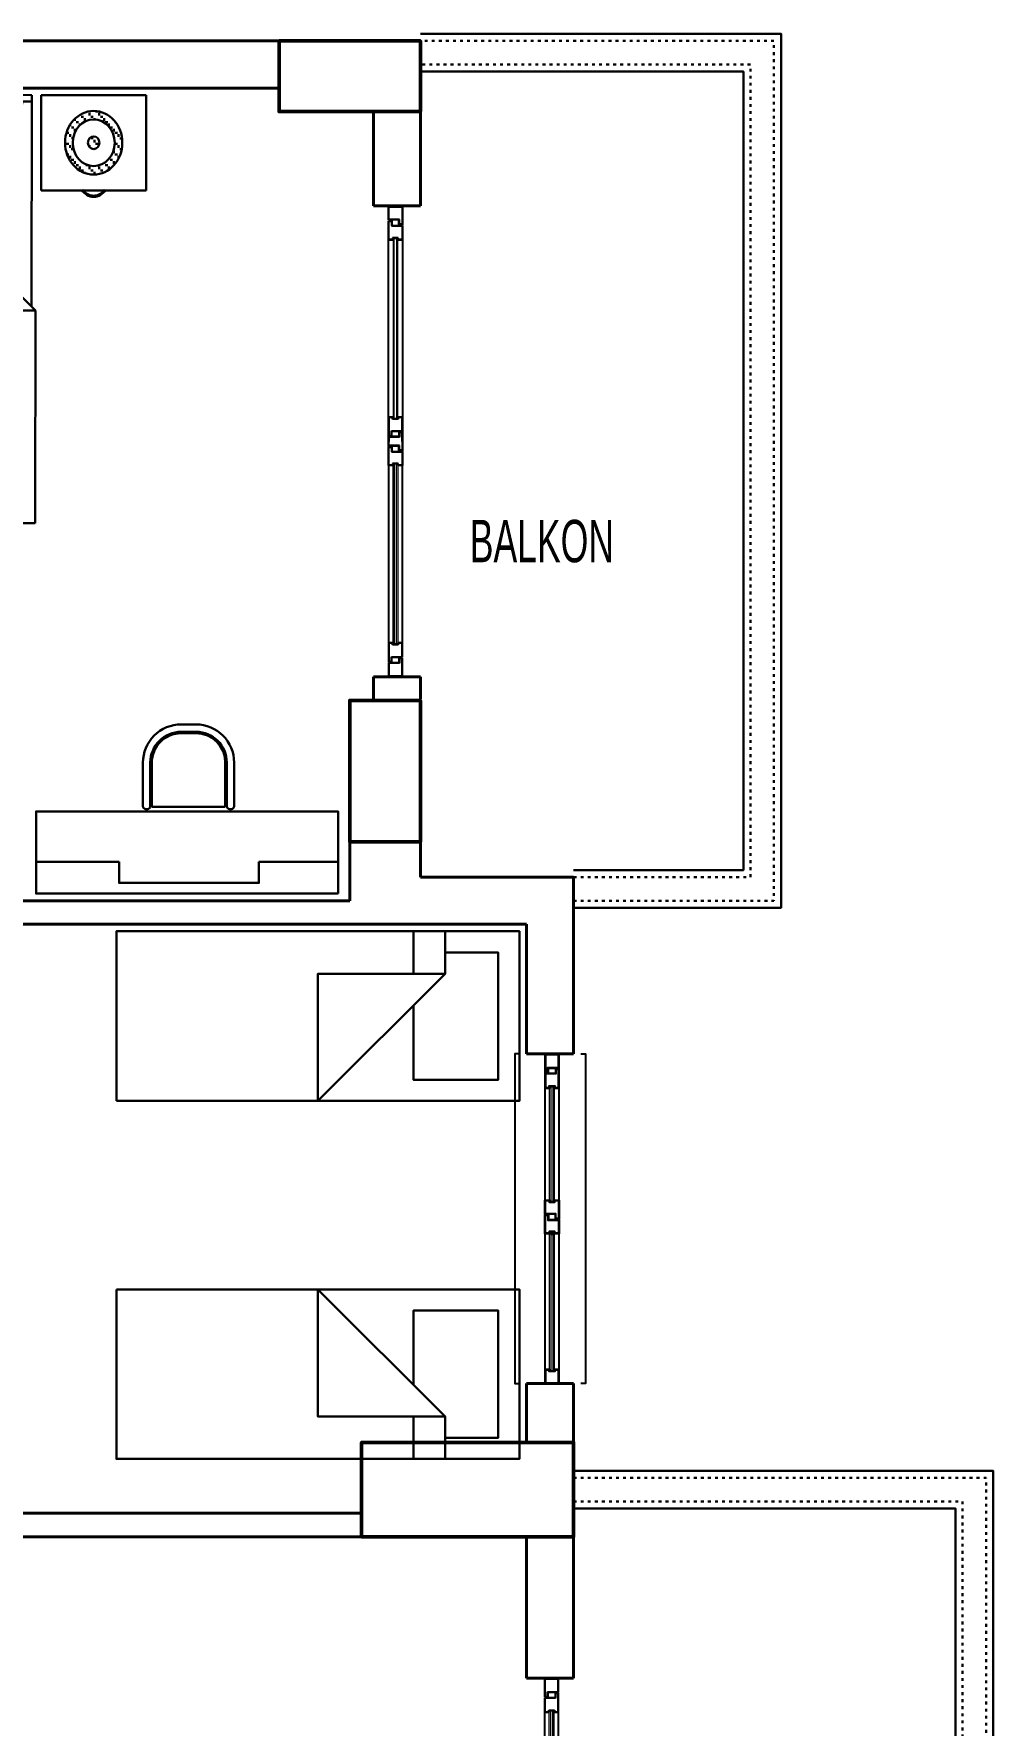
# Model space of a CAD drawing. Header units: millimetres. Extents: x 31 to 2942, y 30 to 1423.
# Drawn here: x 2535 to 2942, y 703 to 1421 of the extents above; entities that cross this region are included whole.
import ezdxf

# ---------------------------------------------------------------- set-up
doc = ezdxf.new("R2010")
doc.units = ezdxf.units.MM
doc.linetypes.add('ACAD_ISO03W100', pattern=[30, 12, -18])
for name, color, linetype, lineweight in [('CAM', 253, 'Continuous', 15), ('COLUMN4', 3, 'Continuous', 50), ('duvar_40', 45, 'Continuous', 40), ('KOLON50', 81, 'Continuous', 50), ('MERD_30', 31, 'Continuous', 30), ('PENC_25', 74, 'Continuous', 25), ('TEF', 145, 'Continuous', 30), ('yazı', 253, 'Continuous', 20)]:
    doc.layers.add(name, color=color, linetype=linetype, lineweight=lineweight)
doc.styles.add('ARIAL', font='Arial')

# ---------------------------------------------------------------- blocks, each defined once
blk = doc.blocks.new('b68')
at = {"layer": 'CAM'}
for p, q in [((2687.569815, 1334.236615), (2687.069815, 1334.236615)), ((2687.069815, 1334.236615), (2687.069815, 1257.675618)), ((2687.569815, 1257.675618), (2687.569815, 1334.236615)), ((2689.069815, 1334.236615), (2688.569815, 1334.236615)), ((2688.569815, 1334.236615), (2688.569815, 1257.675618)), ((2689.069815, 1257.675618), (2689.069815, 1334.236615)), ((2687.069815, 1161.914614), (2687.069815, 1238.475611)), ((2687.569815, 1238.475611), (2687.569815, 1161.914614)), ((2688.569815, 1161.914614), (2688.569815, 1238.475611)), ((2689.069815, 1238.475611), (2689.069815, 1161.914614)), ((2687.569815, 1161.914614), (2687.069815, 1161.914614)), ((2689.069815, 1161.914614), (2688.569815, 1161.914614))]:
    blk.add_line(p, q, dxfattribs=at)
at = {"layer": 'PENC_25'}
for p, q in [((2685.069814, 1342.050832), (2685.069814, 1348.075614)), ((2685.069814, 1348.075614), (2688.069815, 1348.075614)), ((2685.269814, 1342.250832), (2685.269814, 1347.650835)), ((2685.269814, 1347.650835), (2686.869815, 1347.650835)), ((2686.869815, 1347.650835), (2689.269815, 1347.650835)), ((2688.069815, 1348.075614), (2691.069817, 1348.075614)), ((2689.269815, 1347.650835), (2690.869817, 1347.650835)), ((2690.869817, 1347.650835), (2690.869817, 1340.250831)), ((2691.069817, 1348.075614), (2691.069817, 1340.050831)), ((2689.569815, 1342.050832), (2685.069814, 1342.050832)), ((2685.069814, 1333.536615), (2685.069814, 1341.750832)), ((2685.069814, 1341.750832), (2686.569815, 1341.750832)), ((2689.769815, 1342.250832), (2685.269814, 1342.250832)), ((2685.269814, 1333.736615), (2685.269814, 1341.550832)), ((2685.269814, 1341.550832), (2686.369815, 1341.550832)), ((2686.369815, 1341.550832), (2686.369815, 1339.550831)), ((2686.369815, 1339.550831), (2690.869817, 1339.550831)), ((2686.569815, 1341.750832), (2686.569815, 1339.750831)), ((2686.569815, 1339.750831), (2691.069817, 1339.750831)), ((2689.569815, 1340.050831), (2689.569815, 1342.050832)), ((2691.069817, 1340.050831), (2689.569815, 1340.050831)), ((2689.769815, 1340.250831), (2689.769815, 1342.250832)), ((2690.869817, 1340.250831), (2689.769815, 1340.250831)), ((2690.869817, 1339.550831), (2690.869817, 1333.736615)), ((2691.069817, 1339.750831), (2691.069817, 1333.536615)), ((2687.069815, 1333.536615), (2685.069814, 1333.536615)), ((2685.069814, 1248.075614), (2685.069814, 1333.536615)), ((2686.869815, 1333.736615), (2685.269814, 1333.736615)), ((2689.269815, 1334.436615), (2686.869815, 1334.436615)), ((2686.869815, 1334.436615), (2686.869815, 1333.736615)), ((2689.069815, 1334.236615), (2687.069815, 1334.236615)), ((2687.069815, 1334.236615), (2687.069815, 1333.536615)), ((2689.069815, 1333.536615), (2689.069815, 1334.236615)), ((2691.069817, 1333.536615), (2689.069815, 1333.536615)), ((2689.269815, 1333.736615), (2689.269815, 1334.436615)), ((2690.869817, 1333.736615), (2689.269815, 1333.736615)), ((2691.069817, 1333.536615), (2691.069817, 1248.075614)), ((2685.069814, 1248.075614), (2685.069814, 1162.614614)), ((2691.069817, 1162.614614), (2691.069817, 1248.075614)), ((2685.069814, 1162.614614), (2685.069814, 1154.400396)), ((2687.069815, 1162.614614), (2685.069814, 1162.614614)), ((2685.269814, 1162.414614), (2685.269814, 1154.600396)), ((2686.869815, 1162.414614), (2685.269814, 1162.414614)), ((2686.369815, 1154.600396), (2686.369815, 1156.600397)), ((2686.369815, 1156.600397), (2690.869817, 1156.600397)), ((2686.569815, 1154.400396), (2686.569815, 1156.400397)), ((2686.569815, 1156.400397), (2691.069817, 1156.400397)), ((2686.869815, 1161.714614), (2686.869815, 1162.414614)), ((2689.269815, 1161.714614), (2686.869815, 1161.714614)), ((2687.069815, 1161.914614), (2687.069815, 1162.614614)), ((2689.069815, 1161.914614), (2687.069815, 1161.914614)), ((2691.069817, 1162.614614), (2689.069815, 1162.614614)), ((2689.069815, 1162.614614), (2689.069815, 1161.914614)), ((2690.869817, 1162.414614), (2689.269815, 1162.414614)), ((2689.269815, 1162.414614), (2689.269815, 1161.714614)), ((2691.069817, 1156.100397), (2689.569815, 1156.100397)), ((2689.569815, 1156.100397), (2689.569815, 1154.100396)), ((2690.869817, 1156.600397), (2690.869817, 1162.414614)), ((2691.069817, 1156.400397), (2691.069817, 1162.614614)), ((2691.069817, 1148.075614), (2691.069817, 1156.100397)), ((2685.069814, 1154.400396), (2686.569815, 1154.400396)), ((2689.569815, 1154.100396), (2685.069814, 1154.100396)), ((2685.069814, 1154.100396), (2685.069814, 1148.075614)), ((2685.269814, 1154.600396), (2686.369815, 1154.600396)), ((2689.769815, 1153.900396), (2685.269814, 1153.900396)), ((2685.269814, 1153.900396), (2685.269814, 1148.500394)), ((2690.869817, 1155.900397), (2689.769815, 1155.900397)), ((2689.769815, 1155.900397), (2689.769815, 1153.900396)), ((2690.869817, 1148.500394), (2690.869817, 1155.900397)), ((2685.069814, 1148.075614), (2688.069815, 1148.075614)), ((2685.269814, 1148.500394), (2686.869815, 1148.500394)), ((2686.869815, 1148.500394), (2686.869815, 1148.500394)), ((2686.869815, 1148.500394), (2689.269815, 1148.500394)), ((2688.069815, 1148.075614), (2691.069817, 1148.075614)), ((2689.269815, 1148.500394), (2689.269815, 1148.500394)), ((2689.269815, 1148.500394), (2690.869817, 1148.500394))]:
    blk.add_line(p, q, dxfattribs=at)
blk = doc.blocks.new('b70')
at = {"layer": 'CAM', "flags": 128}
for points in [[(2753.490549, 925.312972), (2753.490549, 974.236615), (2753.990549, 974.236615), (2753.990549, 925.312972)], [(2754.990549, 925.312972), (2754.990549, 974.236615), (2755.490549, 974.236615), (2755.490549, 925.312972)], [(2753.490549, 853.350837), (2753.490549, 912.412967), (2753.990549, 912.412967), (2753.990549, 853.350837)], [(2754.990549, 853.350837), (2754.990549, 912.412967), (2755.490549, 912.412967), (2755.490549, 853.350837)]]:
    blk.add_lwpolyline(points, close=True, dxfattribs=at)
at = {"layer": 'PENC_25'}
for p, q in [((2751.490547, 973.536615), (2751.490547, 854.050837)), ((2757.49055, 854.050837), (2757.49055, 973.536615))]:
    blk.add_line(p, q, dxfattribs=at)
at = {"layer": 'PENC_25', "flags": 128}
for points in [[(2740.699032, 988.075614), (2738.782065, 988.075614), (2738.782065, 848.075614), (2740.699032, 848.075614)], [(2766.699032, 988.075614), (2768.699032, 988.075614), (2768.699032, 848.075614), (2766.699032, 848.075614)]]:
    blk.add_lwpolyline(points, dxfattribs=at)
for points in [[(2751.490547, 988.075614), (2751.490547, 980.050831), (2752.990549, 980.050831), (2752.990549, 982.050832), (2757.49055, 982.050832), (2757.49055, 988.075614), (2754.490549, 988.075614)], [(2751.690547, 987.650835), (2751.690547, 980.250831), (2752.790549, 980.250831), (2752.790549, 982.250832), (2757.29055, 982.250832), (2757.29055, 987.650835), (2755.690549, 987.650835), (2753.290549, 987.650835)], [(2757.49055, 973.536615), (2757.49055, 981.750832), (2755.990549, 981.750832), (2755.990549, 979.750831), (2751.490547, 979.750831), (2751.490547, 973.536615), (2753.490549, 973.536615), (2753.490549, 974.236615), (2755.490549, 974.236615), (2755.490549, 973.536615)], [(2757.29055, 973.736615), (2757.29055, 981.550832), (2756.190549, 981.550832), (2756.190549, 979.550831), (2751.690547, 979.550831), (2751.690547, 973.736615), (2753.290549, 973.736615), (2753.290549, 974.436615), (2755.690549, 974.436615), (2755.690549, 973.736615)], [(2751.490547, 854.050837), (2751.490547, 848.075614), (2757.49055, 848.075614), (2757.49055, 854.050837), (2755.490549, 854.050837), (2755.490549, 853.350837), (2753.490549, 853.350837), (2753.490549, 854.050837)], [(2751.690547, 853.850837), (2751.690547, 848.250834), (2757.29055, 848.250834), (2757.29055, 853.850837), (2755.690549, 853.850837), (2755.690549, 853.150837), (2753.290549, 853.150837), (2753.290549, 853.850837)]]:
    blk.add_lwpolyline(points, close=True, dxfattribs=at)
blk = doc.blocks.new('b85')
at = {"layer": 'CAM'}
for p, q in [((2753.328249, 652.675556), (2753.328249, 709.236552)), ((2753.328249, 709.236552), (2753.828249, 709.236552)), ((2753.828249, 709.236552), (2753.828249, 652.675556)), ((2754.828249, 652.675556), (2754.828249, 709.236552)), ((2754.828249, 709.236552), (2755.328249, 709.236552)), ((2755.328249, 709.236552), (2755.328249, 652.675556)), ((2753.828249, 652.675556), (2753.328249, 652.675556)), ((2755.328249, 652.675556), (2754.828249, 652.675556)), ((2753.328249, 633.475548), (2753.328249, 576.914551)), ((2753.828249, 633.475548), (2753.328249, 633.475548)), ((2753.828249, 576.914551), (2753.828249, 633.475548)), ((2754.828249, 633.475548), (2754.828249, 576.914551)), ((2755.328249, 633.475548), (2754.828249, 633.475548)), ((2755.328249, 576.914551), (2755.328249, 633.475548)), ((2753.328249, 576.914551), (2753.828249, 576.914551)), ((2754.828249, 576.914551), (2755.328249, 576.914551))]:
    blk.add_line(p, q, dxfattribs=at)
at = {"layer": 'PENC_25'}
for p, q in [((2751.328247, 723.075552), (2751.328247, 715.050769)), ((2754.328249, 723.075552), (2751.328247, 723.075552)), ((2751.528247, 722.650772), (2751.528247, 715.250769)), ((2753.128249, 722.650772), (2751.528247, 722.650772)), ((2755.528249, 722.650772), (2753.128249, 722.650772)), ((2757.328251, 723.075552), (2754.328249, 723.075552)), ((2757.128251, 722.650772), (2755.528249, 722.650772)), ((2757.128251, 717.25077), (2757.128251, 722.650772)), ((2757.328251, 717.05077), (2757.328251, 723.075552)), ((2751.328247, 715.050769), (2752.828249, 715.050769)), ((2755.828249, 714.750769), (2751.328247, 714.750769)), ((2751.328247, 714.750769), (2751.328247, 708.536552)), ((2751.528247, 715.250769), (2752.628249, 715.250769)), ((2756.028249, 714.550769), (2751.528247, 714.550769)), ((2751.528247, 714.550769), (2751.528247, 708.736552)), ((2752.628249, 715.250769), (2752.628249, 717.25077)), ((2752.628249, 717.25077), (2757.128251, 717.25077)), ((2752.828249, 715.050769), (2752.828249, 717.05077)), ((2752.828249, 717.05077), (2757.328251, 717.05077)), ((2757.328251, 716.75077), (2755.828249, 716.75077)), ((2755.828249, 716.75077), (2755.828249, 714.750769)), ((2757.128251, 716.55077), (2756.028249, 716.55077)), ((2756.028249, 716.55077), (2756.028249, 714.550769)), ((2757.128251, 708.736552), (2757.128251, 716.55077)), ((2757.328251, 708.536552), (2757.328251, 716.75077)), ((2751.328247, 708.536552), (2753.328249, 708.536552)), ((2751.328247, 708.536552), (2751.328247, 643.075552)), ((2751.528247, 708.736552), (2753.128249, 708.736552)), ((2753.128249, 708.736552), (2753.128249, 709.436552)), ((2753.128249, 709.436552), (2755.528249, 709.436552)), ((2753.328249, 708.536552), (2753.328249, 709.236552)), ((2753.328249, 709.236552), (2755.328249, 709.236552)), ((2755.328249, 709.236552), (2755.328249, 708.536552)), ((2755.328249, 708.536552), (2757.328251, 708.536552)), ((2755.528249, 709.436552), (2755.528249, 708.736552)), ((2755.528249, 708.736552), (2757.128251, 708.736552)), ((2757.328251, 643.075552), (2757.328251, 708.536552)), ((2751.328247, 647.375553), (2751.328247, 653.375556)), ((2751.328247, 653.375556), (2753.328249, 653.375556)), ((2755.828249, 647.375553), (2751.328247, 647.375553)), ((2751.328247, 643.075552), (2751.328247, 647.075553)), ((2751.328247, 647.075553), (2752.828249, 647.075553)), ((2751.528247, 647.575553), (2751.528247, 653.175556)), ((2751.528247, 653.175556), (2753.128249, 653.175556)), ((2756.028249, 647.575553), (2751.528247, 647.575553)), ((2751.528247, 643.075552), (2751.528247, 646.875553)), ((2751.528247, 646.875553), (2752.628249, 646.875553)), ((2752.628249, 646.875553), (2752.628249, 644.875552)), ((2752.828249, 647.075553), (2752.828249, 645.075552)), ((2753.128249, 653.175556), (2753.128249, 652.475556)), ((2753.128249, 652.475556), (2755.528249, 652.475556)), ((2753.328249, 653.375556), (2753.328249, 652.675556)), ((2753.328249, 652.675556), (2755.328249, 652.675556)), ((2755.328249, 652.675556), (2755.328249, 653.375556)), ((2755.328249, 653.375556), (2757.328251, 653.375556)), ((2755.528249, 652.475556), (2755.528249, 653.175556)), ((2755.528249, 653.175556), (2757.128251, 653.175556)), ((2755.828249, 645.375552), (2755.828249, 647.375553)), ((2756.028249, 645.575552), (2756.028249, 647.575553)), ((2757.128251, 653.175556), (2757.128251, 645.575552)), ((2757.328251, 653.375556), (2757.328251, 645.375552)), ((2751.328247, 643.075552), (2751.328247, 639.07555)), ((2751.328247, 577.614551), (2751.328247, 643.075552)), ((2751.328247, 639.07555), (2752.828249, 639.07555)), ((2751.528247, 643.075552), (2751.528247, 639.27555)), ((2751.528247, 639.27555), (2752.628249, 639.27555)), ((2752.628249, 644.875552), (2757.128251, 644.875552)), ((2752.628249, 639.27555), (2752.628249, 641.275551)), ((2752.628249, 641.275551), (2757.128251, 641.275551)), ((2752.828249, 645.075552), (2757.328251, 645.075552)), ((2752.828249, 639.07555), (2752.828249, 641.075551)), ((2752.828249, 641.075551), (2757.328251, 641.075551)), ((2757.328251, 645.375552), (2755.828249, 645.375552)), ((2757.328251, 640.775551), (2755.828249, 640.775551)), ((2755.828249, 640.775551), (2755.828249, 638.77555)), ((2757.128251, 645.575552), (2756.028249, 645.575552)), ((2757.128251, 640.575551), (2756.028249, 640.575551)), ((2756.028249, 640.575551), (2756.028249, 638.57555)), ((2757.128251, 644.875552), (2757.128251, 643.075552)), ((2757.128251, 641.275551), (2757.128251, 643.075552)), ((2757.128251, 632.975548), (2757.128251, 640.575551)), ((2757.328251, 645.075552), (2757.328251, 643.075552)), ((2757.328251, 641.075551), (2757.328251, 643.075552)), ((2757.328251, 643.075552), (2757.328251, 577.614551)), ((2757.328251, 632.775548), (2757.328251, 640.775551)), ((2755.828249, 638.77555), (2751.328247, 638.77555)), ((2751.328247, 638.77555), (2751.328247, 632.775548)), ((2751.328247, 632.775548), (2753.328249, 632.775548)), ((2756.028249, 638.57555), (2751.528247, 638.57555)), ((2751.528247, 638.57555), (2751.528247, 632.975548)), ((2751.528247, 632.975548), (2753.128249, 632.975548)), ((2753.128249, 632.975548), (2753.128249, 633.675548)), ((2753.128249, 633.675548), (2755.528249, 633.675548)), ((2753.328249, 632.775548), (2753.328249, 633.475548)), ((2753.328249, 633.475548), (2755.328249, 633.475548)), ((2755.328249, 633.475548), (2755.328249, 632.775548)), ((2755.328249, 632.775548), (2757.328251, 632.775548)), ((2755.528249, 633.675548), (2755.528249, 632.975548)), ((2755.528249, 632.975548), (2757.128251, 632.975548)), ((2751.328247, 571.400335), (2751.328247, 577.614551)), ((2751.328247, 577.614551), (2753.328249, 577.614551)), ((2751.528247, 571.600335), (2751.528247, 577.414551)), ((2751.528247, 577.414551), (2753.128249, 577.414551)), ((2753.128249, 577.414551), (2753.128249, 576.714551)), ((2753.128249, 576.714551), (2755.528249, 576.714551)), ((2753.328249, 577.614551), (2753.328249, 576.914551)), ((2753.328249, 576.914551), (2755.328249, 576.914551)), ((2755.328249, 576.914551), (2755.328249, 577.614551)), ((2755.328249, 577.614551), (2757.328251, 577.614551)), ((2755.528249, 576.714551), (2755.528249, 577.414551)), ((2755.528249, 577.414551), (2757.128251, 577.414551)), ((2757.128251, 577.414551), (2757.128251, 569.600334)), ((2757.328251, 577.614551), (2757.328251, 569.400334)), ((2755.828249, 571.400335), (2751.328247, 571.400335)), ((2751.328247, 563.075552), (2751.328247, 571.100335)), ((2751.328247, 571.100335), (2752.828249, 571.100335)), ((2756.028249, 571.600335), (2751.528247, 571.600335)), ((2751.528247, 563.500332), (2751.528247, 570.900335)), ((2751.528247, 570.900335), (2752.628249, 570.900335)), ((2752.628249, 570.900335), (2752.628249, 568.900334)), ((2752.628249, 568.900334), (2757.128251, 568.900334)), ((2752.828249, 571.100335), (2752.828249, 569.100334)), ((2752.828249, 569.100334), (2757.328251, 569.100334)), ((2755.828249, 569.400334), (2755.828249, 571.400335)), ((2757.328251, 569.400334), (2755.828249, 569.400334)), ((2756.028249, 569.600334), (2756.028249, 571.600335)), ((2757.128251, 569.600334), (2756.028249, 569.600334)), ((2757.128251, 568.900334), (2757.128251, 563.500332)), ((2757.328251, 569.100334), (2757.328251, 563.075552)), ((2754.328249, 563.075552), (2751.328247, 563.075552)), ((2753.128249, 563.500332), (2751.528247, 563.500332)), ((2755.528249, 563.500332), (2753.128249, 563.500332)), ((2757.328251, 563.075552), (2754.328249, 563.075552)), ((2757.128251, 563.500332), (2755.528249, 563.500332))]:
    blk.add_line(p, q, dxfattribs=at)
blk = doc.blocks.new('YAT80')
at = {"flags": 128}
blk.add_lwpolyline([(80, -190), (80, 0), (0, 0), (0, -190)], close=True, dxfattribs=at)
for points in [[(35, -50), (70, -50), (70, -10), (10, -10), (10, -35)], [(0, -35), (20, -35), (80, -95), (20, -95), (20, -35)], [(0, -50), (20, -50)]]:
    blk.add_lwpolyline(points, dxfattribs=at)
blk = doc.blocks.new('FGFGF')
at = {"layer": 'TEF'}
h = blk.add_hatch(dxfattribs=at)
h.set_pattern_fill('CROSS', color=256, scale=0.4, angle=180, style=0, pattern_type=2)
h.set_pattern_definition([(90.030685, (441.3744, 11359.7425), (2.53877536, 2.28735998), [1.143, -3.429]), (0.030685, (442.0097, 11359.1713), (2.5412239, -2.28463937), [1.27, -3.81])])
h.paths.add_polyline_path([(-756.25, -12122.83), (-756.42, -12120.83), (-756.91, -12118.88), (-757.72, -12117.02), (-758.81, -12115.3), (-760.17, -12113.74), (-761.77, -12112.38), (-763.57, -12111.25), (-765.54, -12110.36), (-767.64, -12109.74), (-769.82, -12109.4), (-772.05, -12109.36), (-774.28, -12109.62), (-776.44, -12110.17), (-778.5, -12111.02), (-780.39, -12112.13), (-782.08, -12113.5), (-783.52, -12115.07), (-784.68, -12116.82), (-785.53, -12118.71), (-786.06, -12120.67), (-786.25, -12122.68), (-786.11, -12124.69), (-785.65, -12126.64), (-784.87, -12128.51), (-783.8, -12130.24), (-782.46, -12131.82), (-780.88, -12133.19), (-779.09, -12134.35), (-777.14, -12135.26), (-775.05, -12135.9), (-772.86, -12136.26), (-770.64, -12136.33), (-768.41, -12136.09), (-766.24, -12135.56), (-764.17, -12134.74), (-762.26, -12133.64), (-760.55, -12132.3), (-759.09, -12130.74), (-757.91, -12129), (-757.03, -12127.13), (-756.48, -12125.16), (-756.26, -12123.16)])
h.paths.add_polyline_path([(-760.25, -12122.83), (-760.38, -12121.37), (-760.74, -12119.94), (-761.33, -12118.57), (-762.13, -12117.31), (-763.13, -12116.17), (-764.3, -12115.17), (-765.62, -12114.34), (-767.06, -12113.69), (-768.6, -12113.23), (-770.21, -12112.98), (-771.84, -12112.95), (-773.47, -12113.14), (-775.06, -12113.55), (-776.57, -12114.17), (-777.96, -12114.99), (-779.2, -12115.99), (-780.25, -12117.14), (-781.1, -12118.43), (-781.73, -12119.81), (-782.11, -12121.25), (-782.25, -12122.72), (-782.15, -12124.19), (-781.81, -12125.63), (-781.24, -12127), (-780.45, -12128.27), (-779.47, -12129.42), (-778.31, -12130.43), (-777, -12131.28), (-775.57, -12131.95), (-774.03, -12132.42), (-772.44, -12132.68), (-770.8, -12132.73), (-769.17, -12132.56), (-767.58, -12132.17), (-766.06, -12131.57), (-764.66, -12130.76), (-763.41, -12129.78), (-762.33, -12128.63), (-761.47, -12127.36), (-760.82, -12125.98), (-760.42, -12124.54), (-760.26, -12123.07)])
h.paths.add_polyline_path([(-768.25, -12122.84), (-768.29, -12122.44), (-768.39, -12122.05), (-768.55, -12121.68), (-768.77, -12121.33), (-769.04, -12121.02), (-769.36, -12120.75), (-769.72, -12120.52), (-770.11, -12120.34), (-770.53, -12120.22), (-770.97, -12120.15), (-771.41, -12120.14), (-771.86, -12120.19), (-772.29, -12120.31), (-772.7, -12120.47), (-773.08, -12120.7), (-773.42, -12120.97), (-773.71, -12121.29), (-773.94, -12121.64), (-774.11, -12122.01), (-774.22, -12122.41), (-774.25, -12122.81), (-774.23, -12123.21), (-774.13, -12123.6), (-773.98, -12123.97), (-773.76, -12124.32), (-773.5, -12124.63), (-773.18, -12124.91), (-772.82, -12125.14), (-772.43, -12125.32), (-772.01, -12125.45), (-771.58, -12125.52), (-771.13, -12125.54), (-770.69, -12125.49), (-770.25, -12125.38), (-769.84, -12125.22), (-769.46, -12125), (-769.11, -12124.73), (-768.82, -12124.42), (-768.59, -12124.07), (-768.41, -12123.7), (-768.3, -12123.3), (-768.26, -12122.9)])
h.paths.add_polyline_path([(-756.36, -11920.33), (-756.53, -11918.33), (-757.02, -11916.38), (-757.82, -11914.52), (-758.92, -11912.8), (-760.28, -11911.24), (-761.88, -11909.88), (-763.68, -11908.75), (-765.65, -11907.86), (-767.75, -11907.24), (-769.93, -11906.9), (-772.16, -11906.86), (-774.38, -11907.12), (-776.55, -11907.67), (-778.61, -11908.52), (-780.5, -11909.63), (-782.19, -11911), (-783.63, -11912.57), (-784.79, -11914.32), (-785.64, -11916.21), (-786.17, -11918.17), (-786.36, -11920.18), (-786.22, -11922.19), (-785.76, -11924.14), (-784.98, -11926.01), (-783.91, -11927.74), (-782.57, -11929.32), (-780.99, -11930.69), (-779.2, -11931.85), (-777.24, -11932.76), (-775.15, -11933.4), (-772.97, -11933.76), (-770.75, -11933.83), (-768.52, -11933.59), (-766.35, -11933.06), (-764.28, -11932.24), (-762.37, -11931.14), (-760.66, -11929.8), (-759.2, -11928.24), (-758.02, -11926.5), (-757.14, -11924.63), (-756.59, -11922.66), (-756.37, -11920.66)])
h.paths.add_polyline_path([(-760.36, -11920.33), (-760.49, -11918.87), (-760.85, -11917.44), (-761.43, -11916.07), (-762.24, -11914.81), (-763.23, -11913.67), (-764.41, -11912.67), (-765.73, -11911.84), (-767.17, -11911.19), (-768.71, -11910.73), (-770.31, -11910.48), (-771.95, -11910.45), (-773.58, -11910.64), (-775.17, -11911.05), (-776.67, -11911.67), (-778.07, -11912.49), (-779.3, -11913.49), (-780.36, -11914.64), (-781.21, -11915.93), (-781.83, -11917.31), (-782.22, -11918.75), (-782.36, -11920.23), (-782.26, -11921.69), (-781.92, -11923.13), (-781.35, -11924.5), (-780.56, -11925.77), (-779.58, -11926.92), (-778.42, -11927.93), (-777.11, -11928.78), (-775.68, -11929.45), (-774.14, -11929.92), (-772.54, -11930.18), (-770.91, -11930.23), (-769.28, -11930.06), (-767.69, -11929.67), (-766.17, -11929.07), (-764.77, -11928.26), (-763.52, -11927.28), (-762.44, -11926.13), (-761.58, -11924.86), (-760.93, -11923.48), (-760.53, -11922.04), (-760.37, -11920.57)])
h.paths.add_polyline_path([(-768.36, -11920.34), (-768.4, -11919.94), (-768.49, -11919.55), (-768.66, -11919.18), (-768.87, -11918.83), (-769.15, -11918.52), (-769.47, -11918.25), (-769.83, -11918.02), (-770.22, -11917.84), (-770.64, -11917.72), (-771.08, -11917.65), (-771.52, -11917.64), (-771.97, -11917.69), (-772.4, -11917.81), (-772.81, -11917.97), (-773.19, -11918.2), (-773.53, -11918.47), (-773.82, -11918.79), (-774.05, -11919.14), (-774.22, -11919.51), (-774.32, -11919.91), (-774.36, -11920.31), (-774.33, -11920.71), (-774.24, -11921.1), (-774.09, -11921.47), (-773.87, -11921.82), (-773.6, -11922.13), (-773.29, -11922.41), (-772.93, -11922.64), (-772.54, -11922.82), (-772.12, -11922.95), (-771.68, -11923.02), (-771.24, -11923.04), (-770.79, -11922.99), (-770.36, -11922.88), (-769.95, -11922.72), (-769.56, -11922.5), (-769.22, -11922.23), (-768.93, -11921.92), (-768.69, -11921.57), (-768.52, -11921.2), (-768.41, -11920.8), (-768.36, -11920.4)])
for p, q in [((-793.88, -11895.6), (-748.88, -11895.58)), ((-793.85, -11945.1), (-793.88, -11895.6)), ((-748.88, -11895.58), (-748.85, -11945.08)), ((-748.85, -11945.08), (-793.85, -11945.1)), ((-738.85, -11949.57), (-793.85, -11949.6)), ((-793.85, -11949.6), (-793.77, -12093.6)), ((-790.85, -11949.6), (-790.77, -12093.6)), ((-591.85, -11947.69), (-738.85, -11947.77)), ((-738.85, -11947.77), (-738.79, -12048.54)), ((-718.85, -11947.76), (-718.79, -12048.53)), ((-591.77, -12095.29), (-591.85, -11947.69)), ((-790.84, -11954.1), (-789.84, -11954.1)), ((-784.84, -11958.6), (-784.77, -12084.6)), ((-776.84, -11958.59), (-746.84, -11958.58)), ((-781.81, -12012.59), (-781.84, -11963.09)), ((-741.84, -11963.07), (-741.81, -12012.57)), ((-746.81, -12017.08), (-776.81, -12017.09)), ((-746.81, -12026.08), (-776.81, -12026.09)), ((-781.8, -12030.59), (-781.78, -12080.09)), ((-741.78, -12080.07), (-741.8, -12030.57)), ((-738.79, -12048.54), (-692.15, -12048.51)), ((-738.79, -12048.54), (-692.13, -12095.35)), ((-692.13, -12095.35), (-692.15, -12048.51)), ((-776.77, -12084.59), (-746.77, -12084.58)), ((-793.77, -12093.6), (-693.92, -12093.55)), ((-789.77, -12089.1), (-790.77, -12089.1)), ((-748.77, -12098.08), (-793.77, -12098.1)), ((-793.77, -12098.1), (-793.74, -12147.6)), ((-748.74, -12147.58), (-748.77, -12098.08)), ((-692.13, -12095.35), (-591.77, -12095.29)), ((-793.74, -12147.6), (-748.74, -12147.58))]:
    blk.add_line(p, q, dxfattribs=at)
for centre, major_axis in [((-771.36, -11920.34), (15, 0.01)), ((-771.36, -11920.34), (11, 0.01)), ((-771.36, -11920.34), (3, 0)), ((-771.25, -12122.84), (15, 0.01)), ((-771.25, -12122.84), (11, 0.01)), ((-771.25, -12122.84), (3, 0))]:
    blk.add_ellipse(centre, major_axis=major_axis, ratio=0.9, dxfattribs=at)
for centre, major_axis, start_param, end_param in [((-753.36, -11920.33), (7.5, 0), 5.306139, 7.260232), ((-753.36, -11920.33), (7, 0), 5.359292, 7.207079), ((-789.84, -11958.6), (5, 0), 6.283185, 7.853982), ((-776.84, -11963.09), (5, 0), 1.570796, 3.141593), ((-746.84, -11963.08), (5, 0), 6.283185, 7.853982), ((-776.81, -12012.59), (5, 0), 3.141593, 4.712389), ((-746.81, -12012.58), (5, 0), 4.712389, 6.283185), ((-776.8, -12030.59), (5, 0), 1.570796, 3.141593), ((-746.8, -12030.58), (5, 0), 6.283185, 7.853982), ((-789.77, -12084.6), (5, 0), 4.712389, 6.283185), ((-776.78, -12080.09), (5, 0), 3.141593, 4.712389), ((-746.78, -12080.08), (5, 0), 4.712389, 6.283185), ((-753.25, -12122.83), (7.5, 0), 5.306139, 7.260232), ((-753.25, -12122.83), (7, 0), 5.359292, 7.207079)]:
    blk.add_ellipse(centre, major_axis=major_axis, ratio=0.9, start_param=start_param, end_param=end_param, dxfattribs=at)
blk = doc.blocks.new('kljdfkdlfkşdfglk')
at = {"layer": 'TEF'}
for p, q in [((50363.007499, 6162.783454), (50363.007499, 6140.062408)), ((50364.540832, 6164.316787), (50365.307499, 6164.316787)), ((50366.840832, 6162.783454), (50366.840832, 6140.062408)), ((50405.940832, 6163.062408), (50367.607499, 6163.062408)), ((50367.607499, 6163.062408), (50367.607499, 6140.062408)), ((50405.940832, 6140.062408), (50405.940832, 6163.062408)), ((50406.707499, 6140.062408), (50406.707499, 6162.783454)), ((50408.240832, 6164.316787), (50409.007499, 6164.316787)), ((50410.540832, 6140.062408), (50410.540832, 6162.783454)), ((50382.940832, 6124.729075), (50390.607499, 6124.729075)), ((50382.940832, 6123.962408), (50390.607499, 6123.962408)), ((50382.940832, 6120.129075), (50390.607499, 6120.129075))]:
    blk.add_line(p, q, dxfattribs=at)
at = {"layer": 'TEF', "flags": 128}
blk.add_lwpolyline([(50308.842059, 6208.377787), (50308.842059, 6165.473303), (50466.28789, 6165.473303), (50466.28789, 6208.377787)], close=True, dxfattribs=at)
at = {"layer": 'TEF', "ltscale": 0.3, "flags": 128}
for points in [[(50350.117581, 6191.797921), (50350.117581, 6202.774942), (50422.998075, 6202.774942), (50422.998075, 6191.797921)], [(50308.842059, 6191.797921), (50350.117581, 6191.797921)], [(50422.998075, 6191.797921), (50466.28789, 6191.797921)]]:
    blk.add_lwpolyline(points, dxfattribs=at)
at = {"layer": 'TEF', "flags": 128}
for points in [[(50367.607499, 6150.858833), (50366.840832, 6150.858833)], [(50406.707499, 6150.858833), (50405.940832, 6150.858833)]]:
    blk.add_lwpolyline(points, dxfattribs=at)
at = {"layer": 'TEF'}
for centre, radius, start, end in [((50364.540832, 6162.783454), 1.533333, 90, 180), ((50365.307499, 6162.783454), 1.533333, 0, 90), ((50408.240832, 6162.783454), 1.533333, 90, 180), ((50409.007499, 6162.783454), 1.533333, 0, 90), ((50382.940832, 6140.062408), 19.933333, 180, 270), ((50382.940832, 6140.062408), 16.1, 180, 270), ((50382.940832, 6140.062408), 15.333333, 180, 270), ((50390.607499, 6140.062408), 16.1, 270, 0), ((50390.607499, 6140.062408), 15.333333, 270, 0), ((50390.607499, 6140.062408), 19.933333, 270, 0)]:
    blk.add_arc(centre, radius, start, end, dxfattribs=at)

msp = doc.modelspace()

# ---------------------------------------------------------------- linework, layer by layer
at = {"layer": 'CAM'}
for p, q in [((2687.069815, 1257.675618), (2687.569815, 1257.675618)), ((2688.569815, 1257.675618), (2689.069815, 1257.675618)), ((2687.069815, 1238.475611), (2687.569815, 1238.475611)), ((2688.569815, 1238.475611), (2689.069815, 1238.475611))]:
    msp.add_line(p, q, dxfattribs=at)
at = {"layer": 'COLUMN4', "color": 3, "flags": 128}
for points in [[(2638.698999, 1418.075614), (2698.69912, 1418.075614), (2698.69912, 1388.075703), (2638.698999, 1388.075703)], [(2668.699209, 1138.075345), (2698.69912, 1138.075345), (2698.69912, 1078.075521), (2668.699209, 1078.075521)], [(2673.699144, 823.075526), (2763.69888, 823.075526), (2763.69888, 783.075445), (2673.699144, 783.075445)]]:
    msp.add_lwpolyline(points, close=True, dxfattribs=at)
at = {"layer": 'duvar_40', "linetype": 'ByBlock'}
for p, q in [((2253.699032, 1418.075615), (2638.699032, 1418.075615)), ((2288.699032, 1398.075615), (2638.699032, 1398.075615)), ((2678.699032, 1388.075615), (2678.699032, 1348.075614)), ((2698.699032, 1388.075615), (2698.699032, 1348.075614)), ((2678.699032, 1148.075614), (2678.699032, 1138.751773)), ((2698.699032, 1148.075614), (2698.699032, 1138.751773)), ((2698.699032, 1063.075614), (2763.699032, 1063.075614)), ((2763.699032, 1063.075614), (2763.699032, 988.075614)), ((2668.699032, 1053.075563), (2316.400272, 1053.075563)), ((2668.699032, 1043.075563), (2288.699032, 1043.075563)), ((2698.699032, 1043.075614), (2743.699032, 1043.075614)), ((2743.699032, 1043.075614), (2743.699032, 988.075614)), ((2743.699032, 848.075614), (2743.699032, 823.075824)), ((2763.699032, 848.075614), (2763.699032, 723.075563)), ((2673.699094, 793.075563), (2288.699032, 793.075563)), ((2673.699094, 793.075563), (2668.699094, 793.075563)), ((2673.699094, 783.075563), (2288.699032, 783.075563)), ((2743.699032, 783.075743), (2743.699032, 723.075563))]:
    msp.add_line(p, q, dxfattribs=at)
at = {"layer": 'duvar_40', "ltscale": 0.3}
for p, q in [((2698.699032, 1348.075614), (2678.699032, 1348.075614)), ((2698.699032, 1148.075614), (2678.699032, 1148.075614)), ((2743.699032, 723.075563), (2763.699032, 723.075563))]:
    msp.add_line(p, q, dxfattribs=at)
at = {"layer": 'duvar_40', "linetype": 'ByBlock', "flags": 128}
for points in [[(2668.699158, 1078.075567), (2668.699032, 1053.075563)], [(2698.699032, 1063.075614), (2698.699032, 1078.075567)], [(2668.699032, 1043.075563), (2698.699032, 1043.075614)]]:
    msp.add_lwpolyline(points, dxfattribs=at)
at = {"layer": 'duvar_40', "ltscale": 20, "flags": 128}
for points in [[(2743.699032, 988.075614), (2763.699032, 988.075614)], [(2743.699032, 848.075614), (2763.699032, 848.075614)]]:
    msp.add_lwpolyline(points, dxfattribs=at)
at = {"layer": 'KOLON50', "flags": 128}
for points in [[(2698.699032, 1388.075615), (2638.699032, 1388.075615), (2638.699032, 1418.075615), (2698.699032, 1418.075615), (2698.699032, 1388.075615)], [(2698.699032, 1078.075567), (2668.699032, 1078.075567), (2668.699032, 1138.075688), (2698.699032, 1138.075688), (2698.699032, 1078.075567)], [(2763.699032, 783.075743), (2673.699094, 783.075743), (2673.699094, 823.075824), (2763.699032, 823.075824), (2763.699032, 783.075743)]]:
    msp.add_lwpolyline(points, dxfattribs=at)
at = {"layer": 'MERD_30', "flags": 128}
for points in [[(2763.699049, 1050.075656), (2851.699049, 1050.075656), (2851.699049, 1421.075656), (2698.699049, 1421.075656)], [(2763.699049, 1066.075656), (2835.699049, 1066.075656), (2835.699049, 1405.075656), (2698.699049, 1405.075656)], [(2763.699049, 811.075656), (2941.699049, 811.075656), (2941.699049, 370.075656), (2763.699049, 370.075656)], [(2763.699049, 795.075656), (2925.699049, 795.075656), (2925.699049, 386.075656), (2766.699049, 386.075656)]]:
    msp.add_lwpolyline(points, dxfattribs=at)
at = {"layer": 'MERD_30', "linetype": 'ACAD_ISO03W100', "ltscale": 0.1, "flags": 128}
for points in [[(2763.699049, 1053.075656), (2848.699049, 1053.075656), (2848.699049, 1418.075656), (2698.699049, 1418.075656)], [(2763.699049, 1063.075656), (2838.699049, 1063.075656), (2838.699049, 1408.075656), (2698.699049, 1408.075656)], [(2763.699049, 808.075656), (2938.699049, 808.075656), (2938.699049, 373.075656), (2763.699049, 373.075656)], [(2763.699049, 798.075656), (2928.699049, 798.075656), (2928.699049, 383.075656), (2766.699049, 383.075656)]]:
    msp.add_lwpolyline(points, dxfattribs=at)
at = {"layer": 'PENC_25'}
for p, q in [((2685.069814, 1348.075614), (2685.069814, 1348.075614)), ((2685.069814, 1348.075614), (2691.069817, 1348.075614)), ((2691.069817, 1348.075614), (2685.069814, 1348.075614)), ((2686.869815, 1347.650835), (2686.869815, 1347.650835)), ((2688.069815, 1348.075614), (2688.069815, 1348.075614)), ((2688.069815, 1348.075614), (2688.069815, 1348.075614)), ((2688.069815, 1348.075614), (2688.069815, 1348.075614)), ((2689.269815, 1347.650835), (2689.269815, 1347.650835)), ((2691.069817, 1348.075614), (2691.069817, 1348.075614)), ((2685.069814, 1258.375618), (2685.069814, 1250.375615)), ((2687.069815, 1258.375618), (2685.069814, 1258.375618)), ((2685.269814, 1258.175618), (2685.269814, 1250.575615)), ((2686.869815, 1258.175618), (2685.269814, 1258.175618)), ((2686.869815, 1257.475618), (2686.869815, 1258.175618)), ((2689.269815, 1257.475618), (2686.869815, 1257.475618)), ((2687.069815, 1257.675618), (2687.069815, 1258.375618)), ((2689.069815, 1257.675618), (2687.069815, 1257.675618)), ((2691.069817, 1258.375618), (2689.069815, 1258.375618)), ((2689.069815, 1258.375618), (2689.069815, 1257.675618)), ((2690.869817, 1258.175618), (2689.269815, 1258.175618)), ((2689.269815, 1258.175618), (2689.269815, 1257.475618)), ((2690.869817, 1252.575616), (2690.869817, 1258.175618)), ((2691.069817, 1252.375616), (2691.069817, 1258.375618)), ((2685.069814, 1250.375615), (2686.569815, 1250.375615)), ((2689.569815, 1250.075615), (2685.069814, 1250.075615)), ((2685.069814, 1250.075615), (2685.069814, 1248.075614)), ((2685.269814, 1250.575615), (2686.369815, 1250.575615)), ((2689.769815, 1249.875615), (2685.269814, 1249.875615)), ((2685.269814, 1249.875615), (2685.269814, 1248.075614)), ((2686.369815, 1250.575615), (2686.369815, 1252.575616)), ((2686.369815, 1252.575616), (2690.869817, 1252.575616)), ((2686.569815, 1250.375615), (2686.569815, 1252.375616)), ((2686.569815, 1252.375616), (2691.069817, 1252.375616)), ((2691.069817, 1252.075616), (2689.569815, 1252.075616)), ((2689.569815, 1252.075616), (2689.569815, 1250.075615)), ((2690.869817, 1251.875616), (2689.769815, 1251.875616)), ((2689.769815, 1251.875616), (2689.769815, 1249.875615)), ((2690.869817, 1248.075614), (2690.869817, 1251.875616)), ((2691.069817, 1248.075614), (2691.069817, 1252.075616)), ((2685.069814, 1246.075614), (2685.069814, 1248.075614)), ((2689.569815, 1246.075614), (2685.069814, 1246.075614)), ((2685.069814, 1237.775611), (2685.069814, 1245.775614)), ((2685.069814, 1245.775614), (2686.569815, 1245.775614)), ((2685.269814, 1246.275614), (2685.269814, 1248.075614)), ((2689.769815, 1246.275614), (2685.269814, 1246.275614)), ((2685.269814, 1237.975611), (2685.269814, 1245.575614)), ((2685.269814, 1245.575614), (2686.369815, 1245.575614)), ((2686.369815, 1245.575614), (2686.369815, 1243.575613)), ((2686.369815, 1243.575613), (2690.869817, 1243.575613)), ((2686.569815, 1245.775614), (2686.569815, 1243.775613)), ((2686.569815, 1243.775613), (2691.069817, 1243.775613)), ((2689.569815, 1244.075613), (2689.569815, 1246.075614)), ((2691.069817, 1244.075613), (2689.569815, 1244.075613)), ((2689.769815, 1244.275613), (2689.769815, 1246.275614)), ((2690.869817, 1244.275613), (2689.769815, 1244.275613)), ((2690.869817, 1248.075614), (2690.869817, 1244.275613)), ((2690.869817, 1243.575613), (2690.869817, 1237.975611)), ((2691.069817, 1248.075614), (2691.069817, 1244.075613)), ((2691.069817, 1243.775613), (2691.069817, 1237.775611)), ((2687.069815, 1237.775611), (2685.069814, 1237.775611)), ((2686.869815, 1237.975611), (2685.269814, 1237.975611)), ((2689.269815, 1238.675611), (2686.869815, 1238.675611)), ((2686.869815, 1238.675611), (2686.869815, 1237.975611)), ((2689.069815, 1238.475611), (2687.069815, 1238.475611)), ((2687.069815, 1238.475611), (2687.069815, 1237.775611)), ((2689.069815, 1237.775611), (2689.069815, 1238.475611)), ((2691.069817, 1237.775611), (2689.069815, 1237.775611)), ((2689.269815, 1237.975611), (2689.269815, 1238.675611)), ((2690.869817, 1237.975611), (2689.269815, 1237.975611)), ((2685.069814, 1148.075614), (2685.069814, 1148.075614)), ((2685.069814, 1148.075614), (2691.069817, 1148.075614)), ((2691.069817, 1148.075614), (2685.069814, 1148.075614)), ((2688.069815, 1148.075614), (2688.069815, 1148.075614)), ((2688.069815, 1148.075614), (2688.069815, 1148.075614)), ((2688.069815, 1148.075614), (2688.069815, 1148.075614)), ((2691.069817, 1148.075614), (2691.069817, 1148.075614)), ((2757.328251, 723.075552), (2751.328247, 723.075552)), ((2751.328247, 723.075552), (2751.328247, 723.075552)), ((2751.328247, 723.075552), (2757.328251, 723.075552)), ((2753.128249, 722.650772), (2753.128249, 722.650772)), ((2754.328249, 723.075552), (2754.328249, 723.075552)), ((2754.328249, 723.075552), (2754.328249, 723.075552)), ((2754.328249, 723.075552), (2754.328249, 723.075552)), ((2755.528249, 722.650772), (2755.528249, 722.650772)), ((2757.328251, 723.075552), (2757.328251, 723.075552))]:
    msp.add_line(p, q, dxfattribs=at)
at = {"layer": 'PENC_25', "flags": 128}
for points in [[(2757.49055, 988.075614), (2751.490547, 988.075614)], [(2757.49055, 926.012972), (2757.49055, 918.012969), (2755.990549, 918.012969), (2755.990549, 920.01297), (2751.490547, 920.01297), (2751.490547, 926.012972), (2753.490549, 926.012972), (2753.490549, 925.312972), (2755.490549, 925.312972), (2755.490549, 926.012972)], [(2751.490547, 911.712967), (2751.490547, 919.71297), (2752.990549, 919.71297), (2752.990549, 917.712969), (2757.49055, 917.712969), (2757.49055, 911.712967), (2755.490549, 911.712967), (2755.490549, 912.412967), (2753.490549, 912.412967), (2753.490549, 911.712967)], [(2757.29055, 925.812972), (2757.29055, 918.212969), (2756.190549, 918.212969), (2756.190549, 920.21297), (2751.690547, 920.21297), (2751.690547, 925.812972), (2753.290549, 925.812972), (2753.290549, 925.112972), (2755.690549, 925.112972), (2755.690549, 925.812972)], [(2751.690547, 911.912967), (2751.690547, 919.51297), (2752.790549, 919.51297), (2752.790549, 917.512969), (2757.29055, 917.512969), (2757.29055, 911.912967), (2755.690549, 911.912967), (2755.690549, 912.612967), (2753.290549, 912.612967), (2753.290549, 911.912967)], [(2754.990549, 911.512967), (2754.990549, 912.412967), (2753.990549, 912.412967), (2753.990549, 911.512967)], [(2757.49055, 848.075614), (2751.490547, 848.075614), (2751.490547, 848.075614)]]:
    msp.add_lwpolyline(points, close=True, dxfattribs=at)

# ---------------------------------------------------------------- block references
for name in ['b68', 'b70', 'b85']:
    msp.add_blockref(name, (0, 0))
at = {"layer": 'TEF', "xscale": -0.9, "yscale": 0.9, "zscale": 0.9, "rotation": 90}
msp.add_blockref('FGFGF', (-8350.520026, 680.708616), dxfattribs=at)
at = {"layer": 'TEF', "xscale": -0.814035, "yscale": -0.814035, "zscale": -0.814035}
msp.add_blockref('kljdfkdlfkşdfglk', (43616.887238, 6109.912962), dxfattribs=at)
at = {"layer": 'TEF', "linetype": 'ByBlock', "yscale": 0.9, "zscale": 0.9, "rotation": 270}
for p, xscale in [((2740.699049, 1040.075656), 0.9), ((2740.698992, 816.075554), -0.9)]:
    msp.add_blockref('YAT80', p, dxfattribs=dict(at, xscale=xscale))

# ---------------------------------------------------------------- texts
at = {"layer": 'yazı', "style": 'ARIAL', "width": 0.6}
msp.add_text('BALKON', height=18, dxfattribs=at).set_placement((2719.611269, 1196.75476))

doc.saveas('drawing.dxf')
